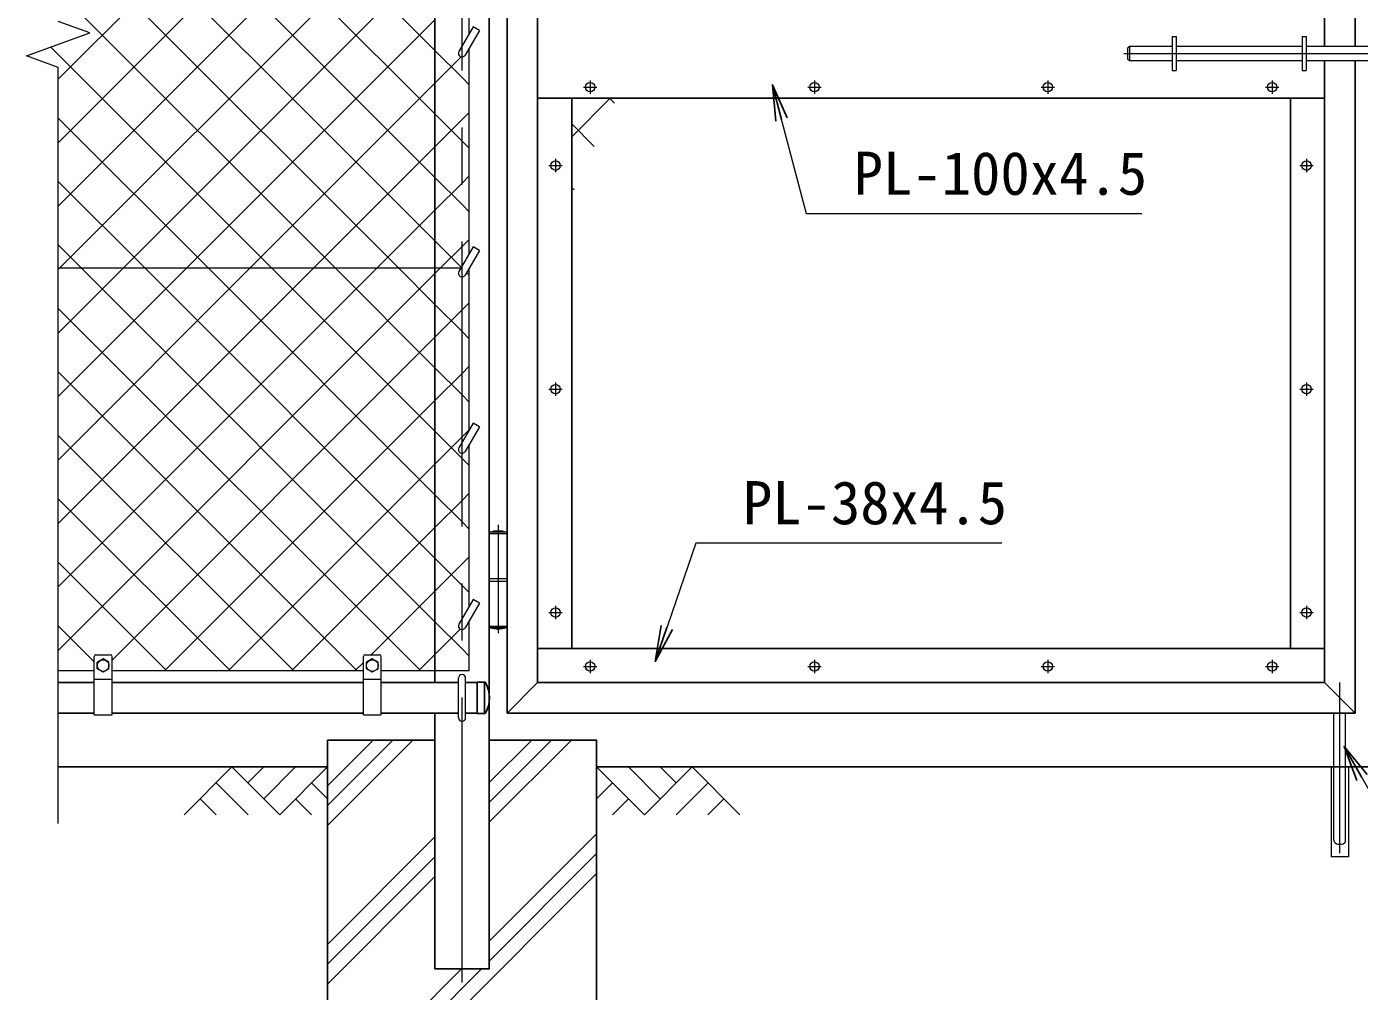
# Model space of a CAD drawing. Units: millimetres, scale not verified. Extents: x -4200 to 4200, y -2970 to 2970.
# Drawn here: x -243 to 1242, y -819 to 256 of the extents above; entities that cross this region are included whole.
import ezdxf
from ezdxf.enums import TextEntityAlignment as Align

# ---------------------------------------------------------------- set-up
doc = ezdxf.new("R2010")
doc.units = ezdxf.units.MM
doc.header["$LTSCALE"] = 10
doc.linetypes.add('USER1', pattern=[50.8, 31.75, -6.35, 6.35, -6.35])
for name, color, linetype, lineweight in [('0-0_D-STR1', 1, 'Continuous', 25), ('0-1_D-DCR-HCH', 7, 'Continuous', 13), ('0-2_D-STR3', 3, 'Continuous', 13), ('0-3_D-BMK', 2, 'USER1', 13), ('0-4_D-STR4', 7, 'Continuous', 25), ('0-5_D-BGD', 7, 'Continuous', 25), ('0-6_D-STR-TXT', 7, 'Continuous', 13), ('0-7_D-STR-DIM', 7, 'Continuous', 13), ('0-A_D-STR2', 7, 'Continuous', 13)]:
    doc.layers.add(name, color=color, linetype=linetype, lineweight=lineweight)
doc.layers.add('0-8_0', color=7, linetype='Continuous')
doc.styles.add('ＭＳ ゴシック', font='')
doc.styles.get('ＭＳ ゴシック').set_extended_font_data('MS Gothic')

# ---------------------------------------------------------------- blocks, each defined once
blk = doc.blocks.new('_Open')
at = {"layer": '0-8_0'}
blk.add_line((-10, 1.667), (0, 0), dxfattribs=at)
blk.add_lwpolyline([(-10, -1.667), (0, 0), (-10, 0)], dxfattribs=at)

msp = doc.modelspace()

# ---------------------------------------------------------------- linework, layer by layer
at = {"layer": '0-0_D-STR1'}
for p, q in [((292.24, -508.63), (292.24, 961.37)), ((1237.24, 961.37), (1237.24, 234.37)), ((211.74, -474.63), (211.74, 927.37)), ((326.24, -474.63), (326.24, 927.37)), ((1203.24, 927.37), (1203.24, 234.37)), ((1203.24, 218.37), (1203.24, -474.63)), ((1237.24, 218.37), (1237.24, -508.63)), ((1203.24, 176.37), (326.24, 176.37)), ((364.24, -436.63), (364.24, 176.37)), ((1165.24, 176.37), (1165.24, -436.63)), ((1203.24, -436.63), (326.24, -436.63)), ((-208.01, -474.63), (-168.01, -474.63)), ((-148.01, -474.63), (131.99, -474.63)), ((151.99, -474.63), (237.99, -474.63)), ((245.99, -474.63), (258.99, -474.63)), ((267.32, -474.13), (258.99, -474.13)), ((258.99, -509.13), (258.99, -474.13)), ((266.99, -509.13), (266.99, -474.13)), ((326.24, -474.63), (292.24, -508.63)), ((1203.24, -474.63), (326.24, -474.63)), ((1203.24, -474.63), (1237.24, -508.63)), ((-208.01, -508.63), (-168.01, -508.63)), ((-148.01, -508.63), (131.99, -508.63)), ((151.99, -508.63), (237.99, -508.63)), ((245.99, -508.63), (258.99, -508.63)), ((267.32, -509.13), (258.99, -509.13)), ((1237.24, -508.63), (292.24, -508.63))]:
    msp.add_line(p, q, dxfattribs=at)
msp.add_lwpolyline([(272.24, 977.37), (272.24, -793.63), (211.74, -793.63), (211.74, -508.63)], dxfattribs=at)
for centre, radius, start, end in [((267.32, -475.13), 1, 32.29827, 90), ((236.77, -491.63), 35.72, 331.52136, 28.47864), ((267.32, -508.13), 1, 270, 327.70173)]:
    msp.add_arc(centre, radius, start, end, dxfattribs=at)
at = {"layer": '0-1_D-DCR-HCH'}
for p, q in [((91.99, -633.73), (187.09, -538.63)), ((91.99, -611.63), (164.99, -538.63)), ((91.99, -589.53), (142.89, -538.63)), ((272.24, -630.26), (363.86, -538.63)), ((272.24, -608.16), (341.77, -538.63)), ((272.24, -586.06), (319.67, -538.63)), ((-14.43, -568.63), (-67.64, -621.84)), ((-14.43, -568.63), (38.78, -621.84)), ((3.21, -586.46), (21.04, -568.63)), ((21.04, -604.11), (56.52, -568.63)), ((38.78, -621.84), (91.99, -568.63)), ((445.2, -621.84), (391.99, -568.63)), ((462.94, -604.11), (427.47, -568.63)), ((498.42, -568.63), (445.2, -621.84)), ((480.68, -586.37), (462.94, -568.63)), ((498.42, -568.63), (551.63, -621.84)), ((-32.17, -586.37), (3.47, -621.84)), ((74.25, -586.37), (91.99, -604.03)), ((409.73, -586.37), (391.99, -604.03)), ((516.15, -586.37), (480.52, -621.84)), ((-49.91, -604.11), (-32.09, -621.84)), ((56.52, -604.11), (74.34, -621.84)), ((427.47, -604.11), (409.65, -621.84)), ((533.89, -604.11), (516.07, -621.84)), ((91.99, -766.31), (211.74, -646.56)), ((272.24, -762.84), (391.99, -643.09)), ((272.24, -784.93), (391.99, -665.18)), ((91.99, -788.41), (211.74, -668.66)), ((91.99, -987.28), (391.99, -687.28)), ((91.99, -810.51), (211.74, -690.76)), ((91.99, -965.18), (263.54, -793.63)), ((91.99, -943.09), (241.45, -793.63))]:
    msp.add_line(p, q, dxfattribs=at)
at = {"layer": '0-2_D-STR3'}
for p, q in [((249.99, 248.22), (249.99, 477.22)), ((254.46, 255.96), (238.53, 228.37)), ((261.38, 251.96), (254.46, 255.96)), ((261.38, 251.96), (245.46, 224.37)), ((1033.24, 245.37), (1037.74, 245.37)), ((1033.24, 245.37), (1033.24, 207.37)), ((1037.74, 245.37), (1037.74, 207.37)), ((1178.24, 245.37), (1178.24, 207.37)), ((1178.24, 245.37), (1182.74, 245.37)), ((1182.74, 245.37), (1182.74, 207.37)), ((249.99, 3.22), (249.99, 232.22)), ((983.74, 232.37), (985.74, 234.37)), ((983.74, 232.37), (983.74, 220.37)), ((985.74, 234.37), (1033.24, 234.37)), ((985.74, 234.37), (985.74, 218.37)), ((1037.74, 234.37), (1178.24, 234.37)), ((1182.74, 234.37), (1300.74, 234.37)), ((983.74, 220.37), (985.74, 218.37)), ((985.74, 218.37), (1033.24, 218.37)), ((1037.74, 218.37), (1178.24, 218.37)), ((1182.74, 218.37), (1300.74, 218.37)), ((1033.24, 207.37), (1037.74, 207.37)), ((1178.24, 207.37), (1182.74, 207.37)), ((254.46, 10.96), (238.53, -16.63)), ((261.38, 6.96), (245.46, -20.63)), ((261.38, 6.96), (254.46, 10.96)), ((-208.01, -12.63), (240.84, -12.63)), ((249.99, -193.28), (249.99, -12.78)), ((254.46, -185.54), (238.53, -213.13)), ((261.38, -189.54), (245.46, -217.13)), ((261.38, -189.54), (254.46, -185.54)), ((249.99, -389.78), (249.99, -209.28)), ((272.24, -308.63), (292.24, -308.63)), ((272.24, -308.63), (272.24, -411.63)), ((272.74, -307.13), (272.74, -308.63)), ((291.74, -307.13), (272.74, -307.13)), ((291.74, -307.13), (291.74, -308.63)), ((292.24, -308.63), (292.24, -411.63)), ((272.24, -358.63), (292.24, -358.63)), ((272.24, -361.63), (292.24, -361.63)), ((254.46, -382.04), (238.53, -409.63)), ((261.38, -386.04), (245.46, -413.63)), ((261.38, -386.04), (254.46, -382.04)), ((249.99, -461.63), (249.99, -405.78)), ((272.24, -411.63), (292.24, -411.63)), ((272.74, -411.63), (272.74, -413.13)), ((272.74, -413.13), (291.74, -413.13)), ((291.74, -411.63), (291.74, -413.13)), ((-166.01, -443.63), (-150.01, -443.63)), ((133.99, -443.63), (149.99, -443.63)), ((-168.01, -510.63), (-168.01, -445.63)), ((-164.51, -459.37), (-164.51, -451.89)), ((-158.01, -463.13), (-164.51, -459.37)), ((-151.51, -459.37), (-158.01, -463.13)), ((-151.51, -459.37), (-151.51, -451.89)), ((-148.01, -510.63), (-148.01, -445.63)), ((131.99, -510.63), (131.99, -445.63)), ((135.49, -459.37), (135.49, -451.89)), ((141.99, -463.13), (135.49, -459.37)), ((148.49, -459.37), (141.99, -463.13)), ((148.49, -459.37), (148.49, -451.89)), ((151.99, -510.63), (151.99, -445.63)), ((-168.01, -461.63), (-208.01, -461.63)), ((-168.01, -470.63), (-148.01, -470.63)), ((131.99, -461.63), (-148.01, -461.63)), ((131.99, -470.63), (151.99, -470.63)), ((249.99, -461.63), (151.99, -461.63)), ((237.99, -513.63), (237.99, -469.63)), ((245.99, -513.63), (245.99, -469.63)), ((-168.01, -510.63), (-148.01, -510.63)), ((131.99, -510.63), (151.99, -510.63)), ((1213.74, -650.13), (1213.74, -508.63)), ((1226.74, -650.13), (1226.74, -508.63)), ((1210.69, -568.63), (1210.69, -668.63)), ((1229.79, -568.63), (1229.79, -668.63)), ((1218.24, -654.63), (1222.24, -654.63)), ((1229.79, -668.63), (1210.69, -668.63))]:
    msp.add_line(p, q, dxfattribs=at)
for points in [[(-151.51, -451.89), (-158.01, -448.13), (-164.51, -451.89)], [(148.49, -451.89), (141.99, -448.13), (135.49, -451.89)]]:
    msp.add_lwpolyline(points, dxfattribs=at)
for centre, radius in [((384.74, 188.87), 5.25), ((634.74, 188.87), 5.25), ((894.74, 188.87), 5.25), ((1144.74, 188.87), 5.25), ((346.24, 101.37), 5.25), ((1183.24, 101.37), 5.25), ((346.24, -147.63), 5.25), ((1183.24, -147.63), 5.25), ((346.24, -396.63), 5.25), ((1183.24, -396.63), 5.25), ((-158.01, -455.63), 6.49), ((141.99, -455.63), 6.49), ((384.74, -456.63), 5.25), ((634.74, -456.63), 5.25), ((894.74, -456.63), 5.25), ((1144.74, -456.63), 5.25)]:
    msp.add_circle(centre, radius, dxfattribs=at)
for centre, radius, start, end in [((241.99, 226.37), 4, 150, 330), ((241.99, -18.63), 4, 150, 330), ((241.99, -215.13), 4, 150, 330), ((282.24, -336.47), 30.83, 72.05475, 107.94525), ((241.99, -411.63), 4, 150, 330), ((282.24, -383.8), 30.83, 252.05475, 287.94525), ((-166.01, -445.63), 2, 90, 180), ((-150.01, -445.63), 2, 0, 90), ((133.99, -445.63), 2, 90, 180), ((149.99, -445.63), 2, 0, 90), ((241.99, -469.63), 4, 0, 180), ((241.99, -513.63), 4, 180, 0), ((1218.24, -650.13), 4.5, 180, 270), ((1222.24, -650.13), 4.5, 270, 0)]:
    msp.add_arc(centre, radius, start, end, dxfattribs=at)
at = {"layer": '0-3_D-BMK'}
for p, q in [((241.99, -808.63), (241.99, 1001.37)), ((979.63, 226.37), (1559.74, 226.37)), ((384.74, 196.31), (384.74, 181.43)), ((634.74, 196.31), (634.74, 181.43)), ((894.74, 196.31), (894.74, 181.43)), ((1144.74, 196.31), (1144.74, 181.43)), ((377.3, 188.87), (392.18, 188.87)), ((627.3, 188.87), (642.18, 188.87)), ((887.3, 188.87), (902.18, 188.87)), ((1137.3, 188.87), (1152.18, 188.87)), ((346.24, 108.81), (346.24, 93.93)), ((1183.24, 108.81), (1183.24, 93.93)), ((338.8, 101.37), (353.68, 101.37)), ((1175.8, 101.37), (1190.68, 101.37)), ((338.8, -147.63), (353.68, -147.63)), ((346.24, -140.19), (346.24, -155.07)), ((1175.8, -147.63), (1190.68, -147.63)), ((1183.24, -140.19), (1183.24, -155.07)), ((282.24, -298.93), (282.24, -419.36)), ((338.8, -396.63), (353.68, -396.63)), ((346.24, -389.19), (346.24, -404.07)), ((1175.8, -396.63), (1190.68, -396.63)), ((1183.24, -389.19), (1183.24, -404.07)), ((377.3, -456.63), (392.18, -456.63)), ((384.74, -449.19), (384.74, -464.07)), ((627.3, -456.63), (642.18, -456.63)), ((634.74, -449.19), (634.74, -464.07)), ((887.3, -456.63), (902.18, -456.63)), ((894.74, -449.19), (894.74, -464.07)), ((1137.3, -456.63), (1152.18, -456.63)), ((1144.74, -449.19), (1144.74, -464.07)), ((1220.24, -664.55), (1220.24, -474.55))]:
    msp.add_line(p, q, dxfattribs=at)
at = {"layer": '0-4_D-STR4'}
msp.add_line((91.99, -538.63), (211.74, -538.63), dxfattribs=at)
msp.add_lwpolyline([(272.24, -538.63), (391.99, -538.63), (391.99, -1138.63), (91.99, -1138.63), (91.99, -538.63)], dxfattribs=at)
at = {"layer": '0-5_D-BGD'}
for p, q in [((-208.01, -568.63), (91.99, -568.63)), ((2091.99, -568.63), (391.99, -568.63))]:
    msp.add_line(p, q, dxfattribs=at)
at = {"layer": '0-6_D-STR-TXT'}
for points in [[(999.43, 47.66), (625.92, 47.66), (588.31, 189.52)], [(843.54, -319.37), (502.51, -319.37), (457.97, -449.2)], [(1563.92, -709.62), (1319.6, -709.62), (1225.93, -547.38)]]:
    msp.add_lwpolyline(points, dxfattribs=at)
at = {"layer": '0-7_D-STR-DIM'}
for p, q in [((-172.77, 249.19), (-208.01, 262.02)), ((-243.25, 223.54), (-172.77, 249.19)), ((-208.01, 210.72), (-243.25, 223.54)), ((-208.01, -631.63), (-208.01, 210.72))]:
    msp.add_line(p, q, dxfattribs=at)
at = {"layer": '0-A_D-STR2'}
for p, q in [((-208.01, 197.64), (71.72, 477.37)), ((-208.01, 126.93), (142.43, 477.37)), ((211.74, 88.2), (-177.43, 477.37)), ((211.74, 158.91), (-106.72, 477.37)), ((211.74, 229.62), (-36.01, 477.37)), ((-206.15, -12.63), (211.74, 405.26)), ((171.15, -12.63), (-208.01, 366.53)), ((-135.44, -12.63), (211.74, 334.55)), ((100.44, -12.63), (-208.01, 295.82)), ((-64.73, -12.63), (211.74, 263.84)), ((241.99, 199.37), (211.74, 229.62)), ((248.84, 230.22), (249.99, 231.38)), ((249.99, 191.37), (241.99, 199.37)), ((364.24, 133.5), (407.11, 176.37)), ((411.82, 170.97), (406.42, 176.37)), ((-40.98, -12.63), (-208.01, 154.4)), ((241.99, 128.66), (211.74, 158.91)), ((211.74, 122.42), (241.99, 152.67)), ((241.99, 152.67), (249.99, 160.67)), ((389.33, 122.74), (364.24, 147.83)), ((76.69, -12.63), (211.74, 122.42)), ((249.99, 120.66), (241.99, 128.66)), ((241.99, 81.96), (249.99, 89.96)), ((-111.69, -12.63), (-208.01, 83.68)), ((241.99, 57.95), (211.74, 88.2)), ((211.74, 51.71), (241.99, 81.96)), ((366.84, 74.52), (364.24, 77.12)), ((147.4, -12.63), (211.74, 51.71)), ((249.99, 49.95), (241.99, 57.95)), ((-208.01, -14.49), (-206.15, -12.63)), ((-208.01, -85.2), (-135.44, -12.63)), ((-208.01, -155.91), (-64.73, -12.63)), ((-208.01, -297.33), (76.69, -12.63)), ((-208.01, -368.04), (147.4, -12.63)), ((211.74, -336.07), (-111.69, -12.63)), ((211.74, -265.35), (-40.98, -12.63)), ((211.74, -123.93), (100.44, -12.63)), ((211.74, -53.22), (171.15, -12.63)), ((249.99, -20.76), (247.07, -17.84)), ((195.89, -461.63), (-208.01, -57.74)), ((241.99, -83.47), (211.74, -53.22)), ((249.99, -91.47), (241.99, -83.47)), ((125.18, -461.63), (-208.01, -128.45)), ((241.99, -154.18), (211.74, -123.93)), ((211.74, -160.43), (241.99, -130.18)), ((241.99, -130.18), (249.99, -122.18)), ((-89.47, -461.63), (211.74, -160.43)), ((249.99, -162.18), (241.99, -154.18)), ((241.99, -200.89), (249.99, -192.89)), ((54.47, -461.63), (-208.01, -199.16)), ((211.74, -231.14), (241.99, -200.89)), ((-18.76, -461.63), (211.74, -231.14)), ((241.99, -295.6), (211.74, -265.35)), ((-16.24, -461.63), (-208.01, -269.87)), ((249.99, -303.6), (241.99, -295.6)), ((-86.96, -461.63), (-208.01, -340.58)), ((241.99, -366.32), (211.74, -336.07)), ((249.99, -374.32), (241.99, -366.32)), ((-168.01, -451.29), (-208.01, -411.29)), ((122.67, -461.63), (131.99, -452.31))]:
    msp.add_line(p, q, dxfattribs=at)
for points in [[(-208.01, 56.22), (211.74, 475.97), (213.14, 477.37), (241.99, 506.22), (249.99, 514.22)], [(241.21, -11.98), (211.74, 17.49), (-208.01, 437.24)], [(249.99, -232.89), (241.99, -224.89), (211.74, -194.64), (29.73, -12.63), (-216.26, 233.36)], [(-208.01, -226.62), (5.98, -12.63), (211.74, 193.13), (241.09, 222.48)], [(-208.01, -438.75), (211.74, -19), (218.11, -12.63), (241.99, 11.25), (249.99, 19.25)], [(249.99, -445.03), (241.99, -437.03), (211.74, -406.78), (-182.4, -12.63), (-208.01, 12.97)], [(-148.01, -449.46), (211.74, -89.71), (241.99, -59.46), (249.99, -51.46)], [(51.95, -461.63), (211.74, -301.85), (241.99, -271.6), (249.99, -263.6)], [(140.67, -443.63), (211.74, -372.56), (241.99, -342.31), (249.99, -334.31)], [(193.38, -461.63), (211.74, -443.27), (239.95, -415.06)]]:
    msp.add_lwpolyline(points, dxfattribs=at)

# ---------------------------------------------------------------- block references
at = {"layer": '0-6_D-STR-TXT', "xscale": 4, "yscale": 4}
for p, rotation in [((587.8, 191.45), 104.84646), ((457.32, -451.09), 251.06303), ((1224.93, -545.65), 120)]:
    msp.add_blockref('_Open', p, dxfattribs=dict(at, rotation=rotation))

# ---------------------------------------------------------------- texts
at = {"layer": '0-6_D-STR-TXT', "style": 'ＭＳ ゴシック'}
for s, p in [('PL-100x4.5', (678.37, 54.41)), ('PL-38x4.5', (554.96, -312.62))]:
    msp.add_text(s, height=48.09, dxfattribs=at).set_placement(p, align=Align.BOTTOM_LEFT)

doc.saveas('drawing.dxf')
